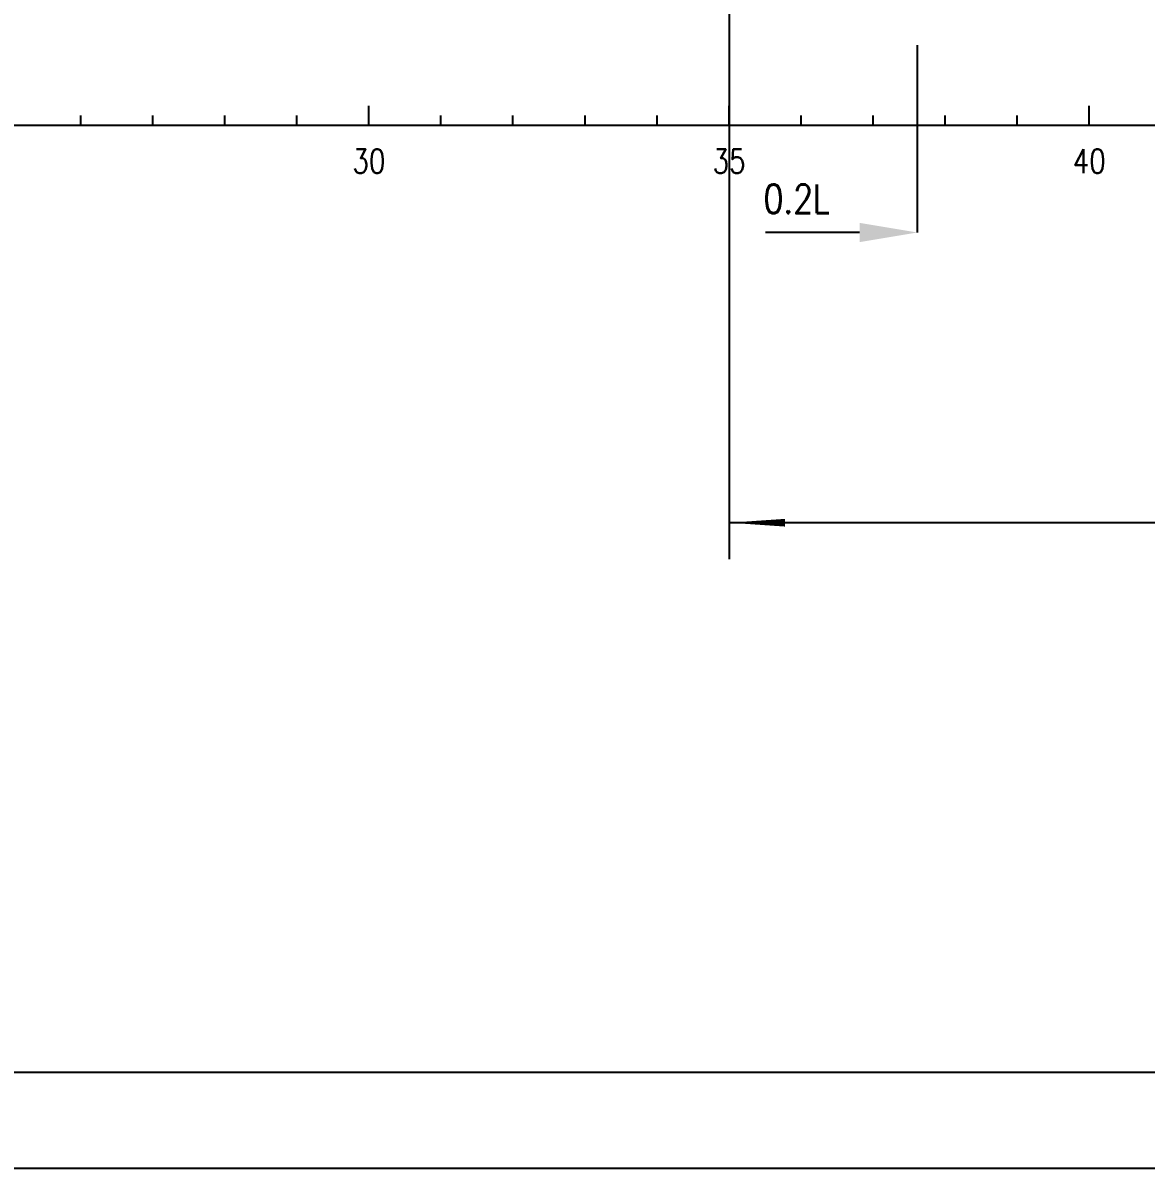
# Model space of a CAD drawing. Extents: x 373818 to 564480, y 322172 to 634257.
# Drawn here: x 432987 to 444682, y 322272 to 334195 of the extents above; entities that cross this region are included whole.
import ezdxf
from ezdxf.enums import TextEntityAlignment as Align

# ---------------------------------------------------------------- set-up
doc = ezdxf.new("R2010")
doc.units = 0
doc.header["$LTSCALE"] = 40
doc.header["$MEASUREMENT"] = 0
doc.layers.get('0').update_dxf_attribs({"linetype": 'CONTINUOUS'})
doc.layers.add('BT_ENG', color=7, linetype='CONTINUOUS')
doc.layers.add('FRAME', color=7, linetype='CONTINUOUS')
doc.styles.add('ROMANS', font='romans.shx', dxfattribs={"width": 0.75, "height": 250, "bigfont": 'hzdx.shx'})

msp = doc.modelspace()

# ---------------------------------------------------------------- linework, layer by layer
for p, q in [((440339.9961420269, 335599.7793764496), (440339.9961420269, 328609.9878677357)), ((442299.1961420271, 333961.8672507434), (442299.1961420271, 332012.8672507434)), ((436589.996142027, 333130.2937785738), (436589.996142027, 333330.2937785738)), ((440339.9961420269, 333130.2937785738), (440339.9961420269, 333330.2937785738)), ((444089.996142027, 333130.2937785738), (444089.996142027, 333330.2937785738)), ((433589.996142027, 333130.2937785738), (433589.996142027, 333230.2937785737)), ((434339.996142027, 333130.2937785738), (434339.996142027, 333230.2937785737)), ((435089.996142027, 333130.2937785738), (435089.996142027, 333230.2937785737)), ((435839.9961420269, 333130.2937785738), (435839.9961420269, 333230.2937785737)), ((437339.996142027, 333130.2937785738), (437339.996142027, 333230.2937785737)), ((438089.9961420269, 333130.2937785738), (438089.9961420269, 333230.2937785737)), ((438839.996142027, 333130.2937785738), (438839.996142027, 333230.2937785737)), ((439589.9961420269, 333130.2937785738), (439589.9961420269, 333230.2937785737)), ((441089.996142027, 333130.2937785738), (441089.996142027, 333230.2937785737)), ((441839.9961420269, 333130.2937785738), (441839.9961420269, 333230.2937785737)), ((442589.9961420269, 333130.2937785738), (442589.9961420269, 333230.2937785737)), ((443339.996142027, 333130.2937785738), (443339.996142027, 333230.2937785737)), ((420539.9961420269, 333130.2937785737), (463592.6957212205, 333130.2937785736)), ((515339.996142027, 328991.1308083546), (440339.9961420269, 328991.1308083544))]:
    msp.add_line(p, q)
at = {"color": 0, "linetype": 'ByBlock'}
msp.add_line((441699.1961420271, 332012.8672507434), (440720.8186810631, 332012.8672507434), dxfattribs=at)
at = {"color": 2}
msp.add_line((418280.0053250677, 323271.5503269851), (563380.0053250678, 323271.5503269881), dxfattribs=at)
msp.add_lwpolyline([(440339.9961420269, 328991.1308083551, 0, 80, 0), (440922.1957849992, 328991.1308083551, 80, 80, 0)], format="xyseb")
at = {"color": 0, "linetype": 'ByBlock'}
msp.add_solid([(441699.1961420271, 332112.8672507434), (441699.1961420271, 331912.8672507434), (442299.1961420271, 332012.8672507434)], dxfattribs=at)
at = {"layer": 'BT_ENG'}
msp.add_line((415780.0053250677, 322271.5503269881), (564380.0053250679, 322271.5503269881), dxfattribs=at)

# ---------------------------------------------------------------- texts
at = {"style": 'ROMANS', "width": 0.8}
msp.add_text('0.2L', height=300, dxfattribs=at).set_placement((441043.8961420271, 332363.3672507434), align=Align.MIDDLE)
at = {"layer": 'FRAME', "style": 'ROMANS', "width": 0.8}
for s, p in [('30', (436589.996142027, 332755.2937785738)), ('35', (440339.9961420269, 332755.2937785738)), ('40', (444089.996142027, 332755.2937785738))]:
    msp.add_text(s, height=250, dxfattribs=at).set_placement(p, align=Align.MIDDLE)

doc.saveas('drawing.dxf')
